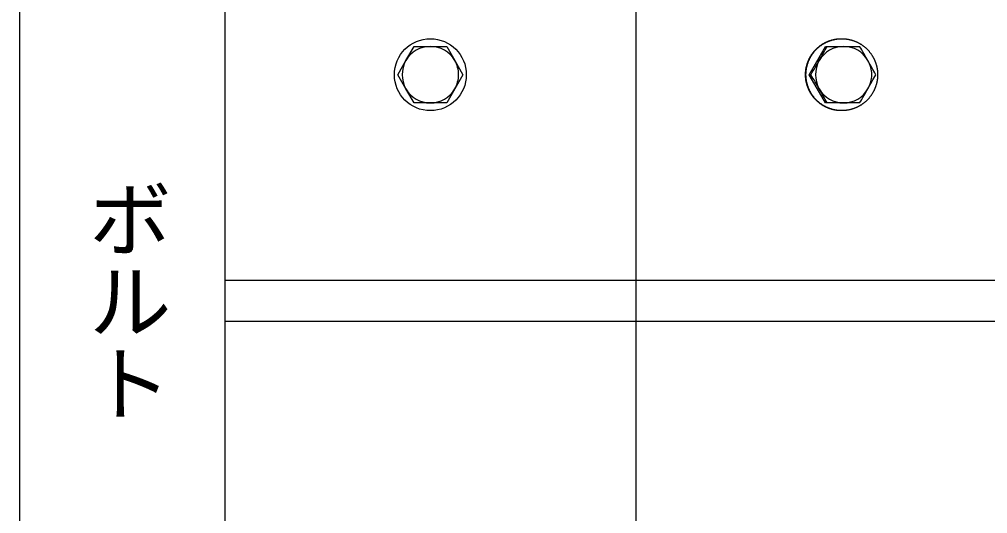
# Model space of a CAD drawing. Units: millimetres, scale not verified. Extents: x -390 to 390, y -176 to 193.
# Drawn here: x -390 to -295.8, y 53.3 to 101.4 of the extents above; entities that cross this region are included whole.
import ezdxf
from ezdxf.enums import TextEntityAlignment as Align

# ---------------------------------------------------------------- set-up
doc = ezdxf.new("R2010")
doc.units = ezdxf.units.MM
doc.header["$LTSCALE"] = 2
for name, color, linetype in [('0-0_0', 3, 'Continuous'), ('F-0', 4, 'Continuous'), ('F-E', 7, 'Continuous')]:
    doc.layers.add(name, color=color, linetype=linetype)
doc.styles.add('@ＭＳ ゴシック', font='')
doc.styles.get('@ＭＳ ゴシック').set_extended_font_data('@MS Gothic')

msp = doc.modelspace()

# ---------------------------------------------------------------- linework, layer by layer
at = {"layer": '0-0_0'}
for p, q in [((-352.382, 97.374), (-351.588, 98.75)), ((-351.588, 98.75), (-348.412, 98.75)), ((-348.412, 98.75), (-347.618, 97.374)), ((-311.538, 98.75), (-308.222, 98.75)), ((-353.175, 96), (-352.382, 97.374)), ((-352.382, 94.626), (-353.175, 96)), ((-311.538, 93.25), (-313.12, 96)), ((-351.588, 93.25), (-352.382, 94.626)), ((-347.618, 94.626), (-348.412, 93.25)), ((-348.412, 93.25), (-351.588, 93.25)), ((-308.222, 93.25), (-311.538, 93.25))]:
    msp.add_line(p, q, dxfattribs=at)
for points in [[(-312.368, 98.569), (-312.335, 98.6), (-312.301, 98.63), (-312.267, 98.659), (-312.232, 98.688), (-312.198, 98.717), (-312.163, 98.745), (-312.127, 98.773), (-312.091, 98.8), (-312.055, 98.827), (-312.019, 98.854), (-311.982, 98.879), (-311.945, 98.905), (-311.908, 98.93), (-311.87, 98.954), (-311.833, 98.978), (-311.795, 99.001), (-311.756, 99.024), (-311.718, 99.046), (-311.679, 99.067), (-311.64, 99.088), (-311.601, 99.109), (-311.562, 99.129), (-311.523, 99.149), (-311.483, 99.168), (-311.444, 99.186), (-311.404, 99.204), (-311.364, 99.221), (-311.324, 99.238), (-311.283, 99.254), (-311.243, 99.27), (-311.203, 99.285), (-311.162, 99.3), (-311.122, 99.314), (-311.081, 99.327), (-311.041, 99.341), (-311, 99.353), (-310.959, 99.365), (-310.919, 99.376), (-310.878, 99.387)], [(-312.324, 98.569), (-312.291, 98.6), (-312.257, 98.63), (-312.223, 98.659), (-312.189, 98.688), (-312.154, 98.717), (-312.119, 98.745), (-312.084, 98.773), (-312.048, 98.8), (-312.012, 98.827), (-311.975, 98.854), (-311.939, 98.879), (-311.902, 98.905), (-311.864, 98.93), (-311.827, 98.954), (-311.789, 98.978), (-311.751, 99.001), (-311.713, 99.024), (-311.674, 99.046), (-311.636, 99.067), (-311.597, 99.088), (-311.558, 99.109), (-311.519, 99.129), (-311.479, 99.149), (-311.44, 99.168), (-311.4, 99.186), (-311.36, 99.204), (-311.32, 99.221), (-311.28, 99.238), (-311.24, 99.254), (-311.2, 99.27), (-311.159, 99.285), (-311.119, 99.3), (-311.078, 99.314), (-311.038, 99.327), (-310.997, 99.341), (-310.956, 99.353), (-310.916, 99.365), (-310.875, 99.376), (-310.834, 99.387)], [(-310.878, 99.387), (-310.837, 99.398), (-310.797, 99.407), (-310.756, 99.417), (-310.715, 99.425), (-310.675, 99.434), (-310.634, 99.442), (-310.594, 99.449), (-310.554, 99.456), (-310.513, 99.462), (-310.473, 99.468), (-310.433, 99.473), (-310.393, 99.478), (-310.353, 99.482), (-310.313, 99.486), (-310.274, 99.489), (-310.234, 99.492), (-310.195, 99.495), (-310.155, 99.497), (-310.116, 99.498), (-310.077, 99.499), (-310.039, 99.5), (-310, 99.5)], [(-310.834, 99.387), (-310.794, 99.398), (-310.753, 99.407), (-310.713, 99.417), (-310.672, 99.425), (-310.631, 99.434), (-310.591, 99.442), (-310.55, 99.449), (-310.51, 99.456), (-310.47, 99.462), (-310.43, 99.468), (-310.389, 99.473), (-310.349, 99.478), (-310.31, 99.482), (-310.27, 99.486), (-310.23, 99.489), (-310.191, 99.492), (-310.151, 99.495), (-310.112, 99.497), (-310.073, 99.498), (-310.034, 99.499), (-309.995, 99.5), (-309.956, 99.5), (-309.918, 99.5), (-309.879, 99.499), (-309.84, 99.498), (-309.801, 99.497), (-309.762, 99.495), (-309.722, 99.492), (-309.683, 99.489), (-309.643, 99.486), (-309.603, 99.482), (-309.563, 99.478), (-309.523, 99.473), (-309.483, 99.468), (-309.443, 99.462), (-309.403, 99.456), (-309.362, 99.449), (-309.322, 99.442), (-309.281, 99.434)], [(-309.281, 99.434), (-309.241, 99.425), (-309.2, 99.417), (-309.16, 99.407), (-309.119, 99.398), (-309.078, 99.387), (-309.038, 99.376), (-308.997, 99.365), (-308.956, 99.353), (-308.916, 99.341), (-308.875, 99.327), (-308.835, 99.314), (-308.794, 99.3), (-308.754, 99.285), (-308.713, 99.27), (-308.673, 99.254), (-308.633, 99.238), (-308.593, 99.221), (-308.553, 99.204), (-308.513, 99.186), (-308.473, 99.168), (-308.434, 99.149), (-308.394, 99.129), (-308.355, 99.109), (-308.316, 99.088), (-308.277, 99.067), (-308.238, 99.046), (-308.2, 99.024), (-308.162, 99.001), (-308.124, 98.978), (-308.086, 98.954), (-308.048, 98.93), (-308.011, 98.905), (-307.974, 98.879), (-307.938, 98.854), (-307.901, 98.827), (-307.865, 98.8), (-307.829, 98.773), (-307.794, 98.745), (-307.759, 98.717)], [(-313.301, 97.126), (-313.287, 97.167), (-313.273, 97.207), (-313.258, 97.248), (-313.242, 97.288), (-313.226, 97.329), (-313.209, 97.369), (-313.192, 97.409), (-313.174, 97.449), (-313.155, 97.489), (-313.137, 97.529), (-313.117, 97.568), (-313.097, 97.608), (-313.077, 97.647), (-313.056, 97.686), (-313.034, 97.725), (-313.012, 97.763), (-312.989, 97.802), (-312.966, 97.84), (-312.943, 97.878), (-312.918, 97.915), (-312.894, 97.953), (-312.868, 97.99), (-312.843, 98.027), (-312.817, 98.063), (-312.79, 98.099), (-312.763, 98.135), (-312.735, 98.171), (-312.707, 98.206), (-312.678, 98.241), (-312.649, 98.276), (-312.62, 98.31), (-312.59, 98.344), (-312.559, 98.377), (-312.528, 98.41), (-312.497, 98.443), (-312.465, 98.475), (-312.433, 98.507), (-312.401, 98.538), (-312.368, 98.569)], [(-313.258, 97.126), (-313.244, 97.167), (-313.229, 97.207), (-313.214, 97.248), (-313.198, 97.288), (-313.182, 97.329), (-313.165, 97.369), (-313.148, 97.409), (-313.13, 97.449), (-313.112, 97.489), (-313.093, 97.529), (-313.074, 97.568), (-313.054, 97.608), (-313.033, 97.647), (-313.012, 97.686), (-312.99, 97.725), (-312.968, 97.763), (-312.946, 97.802), (-312.923, 97.84), (-312.899, 97.878), (-312.875, 97.915), (-312.85, 97.953), (-312.825, 97.99), (-312.799, 98.027), (-312.773, 98.063), (-312.746, 98.099), (-312.719, 98.135), (-312.691, 98.171), (-312.663, 98.206), (-312.635, 98.241), (-312.606, 98.276), (-312.576, 98.31), (-312.546, 98.344), (-312.516, 98.377), (-312.485, 98.41), (-312.454, 98.443), (-312.422, 98.475), (-312.39, 98.507), (-312.357, 98.538), (-312.324, 98.569)], [(-312.967, 96), (-313.12, 96), (-311.538, 98.75)], [(-307.759, 98.717), (-307.724, 98.688), (-307.69, 98.659), (-307.656, 98.63), (-307.622, 98.6), (-307.589, 98.569), (-307.556, 98.538), (-307.523, 98.507), (-307.491, 98.475), (-307.459, 98.443), (-307.428, 98.41), (-307.397, 98.377), (-307.367, 98.344), (-307.337, 98.31), (-307.307, 98.276), (-307.278, 98.241), (-307.25, 98.206), (-307.221, 98.171), (-307.194, 98.135), (-307.167, 98.099), (-307.14, 98.063), (-307.114, 98.027), (-307.088, 97.99), (-307.063, 97.953), (-307.038, 97.915), (-307.014, 97.878), (-306.99, 97.84), (-306.967, 97.802), (-306.944, 97.763), (-306.922, 97.725), (-306.901, 97.686), (-306.88, 97.647), (-306.859, 97.608), (-306.839, 97.568), (-306.82, 97.529), (-306.801, 97.489), (-306.783, 97.449), (-306.765, 97.409), (-306.747, 97.369), (-306.731, 97.329)], [(-347.618, 97.374), (-346.825, 96), (-347.618, 94.626)], [(-313.46, 95.565), (-313.464, 95.606), (-313.469, 95.646), (-313.473, 95.685), (-313.476, 95.725), (-313.479, 95.765), (-313.481, 95.805), (-313.483, 95.844), (-313.485, 95.883), (-313.486, 95.922), (-313.486, 95.961), (-313.487, 96), (-313.486, 96.039), (-313.486, 96.078), (-313.485, 96.117), (-313.483, 96.156), (-313.481, 96.196), (-313.479, 96.235), (-313.476, 96.275), (-313.473, 96.315), (-313.469, 96.355), (-313.464, 96.394), (-313.46, 96.435), (-313.454, 96.475), (-313.449, 96.515), (-313.442, 96.556), (-313.436, 96.596), (-313.428, 96.637), (-313.421, 96.678), (-313.412, 96.718), (-313.404, 96.759), (-313.394, 96.8), (-313.385, 96.841), (-313.374, 96.881), (-313.363, 96.922), (-313.352, 96.963), (-313.34, 97.004), (-313.328, 97.045), (-313.315, 97.085), (-313.301, 97.126)], [(-313.416, 95.565), (-313.421, 95.606), (-313.425, 95.646), (-313.429, 95.685), (-313.432, 95.725), (-313.435, 95.765), (-313.438, 95.805), (-313.44, 95.844), (-313.441, 95.883), (-313.442, 95.922), (-313.443, 95.961), (-313.443, 96), (-313.443, 96.039), (-313.442, 96.078), (-313.441, 96.117), (-313.44, 96.156), (-313.438, 96.196), (-313.435, 96.235), (-313.432, 96.275), (-313.429, 96.315), (-313.425, 96.355), (-313.421, 96.394), (-313.416, 96.435), (-313.411, 96.475), (-313.405, 96.515), (-313.399, 96.556), (-313.392, 96.596), (-313.385, 96.637), (-313.377, 96.678), (-313.369, 96.718), (-313.36, 96.759), (-313.351, 96.8), (-313.341, 96.841), (-313.331, 96.881), (-313.32, 96.922), (-313.309, 96.963), (-313.297, 97.004), (-313.284, 97.045), (-313.271, 97.085), (-313.258, 97.126)], [(-306.731, 97.329), (-306.715, 97.288), (-306.699, 97.248), (-306.684, 97.207), (-306.669, 97.167), (-306.655, 97.126), (-306.642, 97.085), (-306.629, 97.045), (-306.616, 97.004), (-306.604, 96.963), (-306.593, 96.922), (-306.582, 96.881), (-306.572, 96.841), (-306.562, 96.8), (-306.553, 96.759), (-306.544, 96.718), (-306.536, 96.678), (-306.528, 96.637), (-306.521, 96.596), (-306.514, 96.556), (-306.508, 96.515), (-306.502, 96.475), (-306.497, 96.435), (-306.492, 96.394), (-306.488, 96.355), (-306.484, 96.315), (-306.48, 96.275), (-306.478, 96.235), (-306.475, 96.196), (-306.473, 96.156), (-306.472, 96.117), (-306.471, 96.078), (-306.47, 96.039), (-306.47, 96)], [(-312.868, 94.01), (-312.894, 94.047), (-312.918, 94.085), (-312.943, 94.122), (-312.966, 94.16), (-312.989, 94.199), (-313.012, 94.237), (-313.034, 94.276), (-313.056, 94.314), (-313.077, 94.353), (-313.097, 94.393), (-313.117, 94.432), (-313.137, 94.471), (-313.155, 94.511), (-313.174, 94.551), (-313.192, 94.591), (-313.209, 94.631), (-313.226, 94.671), (-313.242, 94.712), (-313.258, 94.752), (-313.273, 94.793), (-313.287, 94.833), (-313.301, 94.874), (-313.315, 94.915), (-313.328, 94.955), (-313.34, 94.996), (-313.352, 95.037), (-313.363, 95.078), (-313.374, 95.119), (-313.385, 95.159), (-313.394, 95.2), (-313.404, 95.241), (-313.412, 95.282), (-313.421, 95.322), (-313.428, 95.363), (-313.436, 95.404), (-313.442, 95.444), (-313.449, 95.485), (-313.454, 95.525), (-313.46, 95.565)], [(-312.825, 94.01), (-312.85, 94.047), (-312.875, 94.085), (-312.899, 94.122), (-312.923, 94.16), (-312.946, 94.199), (-312.968, 94.237), (-312.99, 94.276), (-313.012, 94.314), (-313.033, 94.353), (-313.054, 94.393), (-313.074, 94.432), (-313.093, 94.471), (-313.112, 94.511), (-313.13, 94.551), (-313.148, 94.591), (-313.165, 94.631), (-313.182, 94.671), (-313.198, 94.712), (-313.214, 94.752), (-313.229, 94.793), (-313.244, 94.833), (-313.258, 94.874), (-313.271, 94.915), (-313.284, 94.955), (-313.297, 94.996), (-313.309, 95.037), (-313.32, 95.078), (-313.331, 95.119), (-313.341, 95.159), (-313.351, 95.2), (-313.36, 95.241), (-313.369, 95.282), (-313.377, 95.322), (-313.385, 95.363), (-313.392, 95.404), (-313.399, 95.444), (-313.405, 95.485), (-313.411, 95.525), (-313.416, 95.565)], [(-306.47, 96), (-306.47, 95.961), (-306.471, 95.922), (-306.472, 95.883), (-306.473, 95.844), (-306.475, 95.805), (-306.478, 95.765), (-306.48, 95.725), (-306.484, 95.685), (-306.488, 95.646), (-306.492, 95.606), (-306.497, 95.565), (-306.502, 95.525), (-306.508, 95.485), (-306.514, 95.444), (-306.521, 95.404), (-306.528, 95.363), (-306.536, 95.322), (-306.544, 95.282), (-306.553, 95.241), (-306.562, 95.2), (-306.572, 95.159), (-306.582, 95.119), (-306.593, 95.078), (-306.604, 95.037), (-306.616, 94.996), (-306.629, 94.955), (-306.642, 94.915), (-306.655, 94.874), (-306.669, 94.833), (-306.684, 94.793), (-306.699, 94.752), (-306.715, 94.712), (-306.731, 94.671), (-306.747, 94.631), (-306.765, 94.591), (-306.783, 94.551), (-306.801, 94.511), (-306.82, 94.471), (-306.839, 94.432)], [(-306.839, 94.432), (-306.859, 94.393), (-306.88, 94.353), (-306.901, 94.314), (-306.922, 94.276), (-306.944, 94.237), (-306.967, 94.199), (-306.99, 94.16), (-307.014, 94.122), (-307.038, 94.085), (-307.063, 94.047), (-307.088, 94.01), (-307.114, 93.974), (-307.14, 93.937), (-307.167, 93.901), (-307.194, 93.865), (-307.221, 93.829), (-307.25, 93.794), (-307.278, 93.759), (-307.307, 93.725), (-307.337, 93.69), (-307.367, 93.656), (-307.397, 93.623), (-307.428, 93.59), (-307.459, 93.557), (-307.491, 93.525), (-307.523, 93.493), (-307.556, 93.462), (-307.589, 93.431), (-307.622, 93.4), (-307.656, 93.37), (-307.69, 93.341), (-307.724, 93.312), (-307.759, 93.283), (-307.794, 93.255), (-307.829, 93.227), (-307.865, 93.2), (-307.901, 93.173), (-307.938, 93.146), (-307.974, 93.121)], [(-311.562, 92.871), (-311.601, 92.891), (-311.64, 92.912), (-311.679, 92.933), (-311.718, 92.954), (-311.756, 92.977), (-311.795, 92.999), (-311.833, 93.023), (-311.87, 93.046), (-311.908, 93.071), (-311.945, 93.095), (-311.982, 93.121), (-312.019, 93.146), (-312.055, 93.173), (-312.091, 93.2), (-312.127, 93.227), (-312.163, 93.255), (-312.198, 93.283), (-312.232, 93.312), (-312.267, 93.341), (-312.301, 93.37), (-312.335, 93.4), (-312.368, 93.431), (-312.401, 93.462), (-312.433, 93.493), (-312.465, 93.525), (-312.497, 93.557), (-312.528, 93.59), (-312.559, 93.623), (-312.59, 93.656), (-312.62, 93.69), (-312.649, 93.725), (-312.678, 93.759), (-312.707, 93.794), (-312.735, 93.829), (-312.763, 93.865), (-312.79, 93.901), (-312.817, 93.937), (-312.843, 93.974), (-312.868, 94.01)], [(-311.519, 92.871), (-311.558, 92.891), (-311.597, 92.912), (-311.636, 92.933), (-311.674, 92.954), (-311.713, 92.977), (-311.751, 92.999), (-311.789, 93.023), (-311.827, 93.046), (-311.864, 93.071), (-311.902, 93.095), (-311.939, 93.121), (-311.975, 93.146), (-312.012, 93.173), (-312.048, 93.2), (-312.084, 93.227), (-312.119, 93.255), (-312.154, 93.283), (-312.189, 93.312), (-312.223, 93.341), (-312.257, 93.37), (-312.291, 93.4), (-312.324, 93.431), (-312.357, 93.462), (-312.39, 93.493), (-312.422, 93.525), (-312.454, 93.557), (-312.485, 93.59), (-312.516, 93.623), (-312.546, 93.656), (-312.576, 93.69), (-312.606, 93.725), (-312.635, 93.759), (-312.663, 93.794), (-312.691, 93.829), (-312.719, 93.865), (-312.746, 93.901), (-312.773, 93.937), (-312.799, 93.974), (-312.825, 94.01)], [(-310, 92.5), (-310.039, 92.5), (-310.077, 92.501), (-310.116, 92.502), (-310.155, 92.504), (-310.195, 92.505), (-310.234, 92.508), (-310.274, 92.511), (-310.313, 92.514), (-310.353, 92.518), (-310.393, 92.522), (-310.433, 92.527), (-310.473, 92.532), (-310.513, 92.538), (-310.554, 92.544), (-310.594, 92.551), (-310.634, 92.558), (-310.675, 92.566), (-310.715, 92.575), (-310.756, 92.583), (-310.797, 92.593), (-310.837, 92.603), (-310.878, 92.613), (-310.919, 92.624), (-310.959, 92.635), (-311, 92.647), (-311.041, 92.66), (-311.081, 92.673), (-311.122, 92.686), (-311.162, 92.7), (-311.203, 92.715), (-311.243, 92.73), (-311.283, 92.746), (-311.324, 92.762), (-311.364, 92.779), (-311.404, 92.796), (-311.444, 92.814), (-311.483, 92.832), (-311.523, 92.851), (-311.562, 92.871)], [(-309.956, 92.5), (-309.995, 92.5), (-310.034, 92.501), (-310.073, 92.502), (-310.112, 92.504), (-310.151, 92.505), (-310.191, 92.508), (-310.23, 92.511), (-310.27, 92.514), (-310.31, 92.518), (-310.349, 92.522), (-310.389, 92.527), (-310.43, 92.532), (-310.47, 92.538), (-310.51, 92.544), (-310.55, 92.551), (-310.591, 92.558), (-310.631, 92.566), (-310.672, 92.575), (-310.713, 92.583), (-310.753, 92.593), (-310.794, 92.603), (-310.834, 92.613), (-310.875, 92.624), (-310.916, 92.635), (-310.956, 92.647), (-310.997, 92.66), (-311.038, 92.673), (-311.078, 92.686), (-311.119, 92.7), (-311.159, 92.715), (-311.2, 92.73), (-311.24, 92.746), (-311.28, 92.762), (-311.32, 92.779), (-311.36, 92.796), (-311.4, 92.814), (-311.44, 92.832), (-311.479, 92.851), (-311.519, 92.871)], [(-309.523, 92.527), (-309.563, 92.522), (-309.603, 92.518), (-309.643, 92.514), (-309.683, 92.511), (-309.722, 92.508), (-309.762, 92.505), (-309.801, 92.504), (-309.84, 92.502), (-309.879, 92.501), (-309.918, 92.5), (-309.956, 92.5)], [(-307.974, 93.121), (-308.011, 93.095), (-308.048, 93.071), (-308.086, 93.046), (-308.124, 93.023), (-308.162, 92.999), (-308.2, 92.977), (-308.238, 92.954), (-308.277, 92.933), (-308.316, 92.912), (-308.355, 92.891), (-308.394, 92.871), (-308.434, 92.851), (-308.473, 92.832), (-308.513, 92.814), (-308.553, 92.796), (-308.593, 92.779), (-308.633, 92.762), (-308.673, 92.746), (-308.713, 92.73), (-308.754, 92.715), (-308.794, 92.7), (-308.835, 92.686), (-308.875, 92.673), (-308.916, 92.66), (-308.956, 92.647), (-308.997, 92.635), (-309.038, 92.624), (-309.078, 92.613), (-309.119, 92.603), (-309.16, 92.593), (-309.2, 92.583), (-309.241, 92.575), (-309.281, 92.566), (-309.322, 92.558), (-309.362, 92.551), (-309.403, 92.544), (-309.443, 92.538), (-309.483, 92.532), (-309.523, 92.527)]]:
    msp.add_lwpolyline(points, dxfattribs=at)
msp.add_circle((-350, 96), 3.5, dxfattribs=at)
for centre, radius, start, end in [((-349.999, 95.999), 2.751, 90.014, 150.009), ((-350.001, 95.999), 2.751, 29.986, 89.985), ((-373.294, 132.489), 70.505, 330.129, 331.411), ((-309.78, 96.011), 2.739, 90.054, 150.158), ((-309.785, 96.011), 2.739, 29.837, 89.945), ((-370.743, 60.891), 73.09, 29.944, 31.197), ((-350, 96), 2.75, 150.021, 209.98), ((-349.998, 96), 2.748, 359.99, 29.983), ((-375.943, 134.13), 73.619, 328.806, 330.049), ((-309.763, 96), 2.759, 150.13, 209.87), ((-309.799, 96.001), 2.756, 359.985, 29.88), ((-368.338, 62.377), 70.265, 28.589, 29.873), ((-349.998, 96), 2.748, 330.017, 0.01), ((-375.943, 57.87), 73.619, 29.951, 31.194), ((-368.339, 129.624), 70.265, 330.127, 331.411), ((-309.799, 95.999), 2.756, 330.12, 0.015), ((-349.999, 96.001), 2.751, 209.991, 269.986), ((-350.001, 96.001), 2.751, 270.015, 330.014), ((-373.292, 59.512), 70.503, 28.589, 29.871), ((-309.779, 95.989), 2.739, 209.842, 269.945), ((-309.785, 95.989), 2.739, 270.055, 330.163), ((-370.743, 131.11), 73.091, 328.803, 330.056)]:
    msp.add_arc(centre, radius, start, end, dxfattribs=at)
at = {"layer": 'F-0', "color": 6}
for p, q in [((-390, 176), (-390, -176)), ((-370, 176), (-370, -176))]:
    msp.add_line(p, q, dxfattribs=at)
at = {"layer": 'F-0'}
for p, q in [((-330, 176), (-330, -176)), ((-370, 76), (390, 76)), ((-370, 72), (390, 72))]:
    msp.add_line(p, q, dxfattribs=at)

# ---------------------------------------------------------------- texts
at = {"layer": 'F-E', "style": '@ＭＳ ゴシック'}
msp.add_text('ボルト', height=5.865, rotation=270, dxfattribs=at).set_placement((-384, 86), align=Align.BOTTOM_LEFT)

doc.saveas('drawing.dxf')
